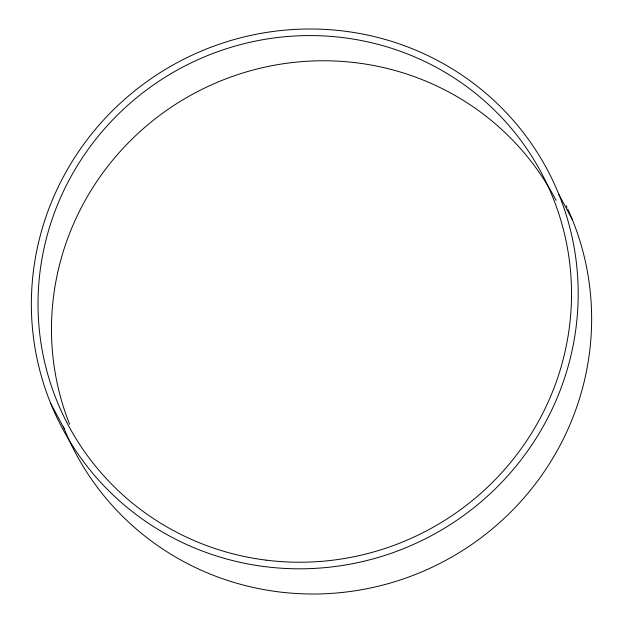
<?xml version="1.0" encoding="UTF-8"?>
<svg xmlns="http://www.w3.org/2000/svg" width="623" height="623" viewBox="0 0 623 623"><rect width="100%" height="100%" fill="white"/><g stroke="black" fill="none" stroke-linecap="round" stroke-linejoin="round"><path stroke-width="0.93" d="M558.901 194.501A274.805 268.497 -28.1 0 1 265.071 566.657A274.805 268.497 -28.1 0 1 90.351 135.557A274.805 268.497 -28.1 0 1 558.901 194.501L572.35 219.693M50.65 403.307L64.099 428.499M69.581 424.177A268.1 261.948 -28.1 0 1 209.406 85.795A268.1 261.948 -28.1 0 1 556.066 200.365M566.182 205.66A274.805 268.497 -28.1 0 1 567 207.404M567.81 209.149A274.805 268.497 -28.1 0 1 423.617 571.096A274.805 268.497 -28.1 0 1 63.39 426.732M266.044 560.132A268.1 261.948 -28.1 0 0 552.702 197.047A268.1 261.948 -28.1 0 0 95.576 139.536A268.1 261.948 -28.1 0 0 266.044 560.132"/></g></svg>
